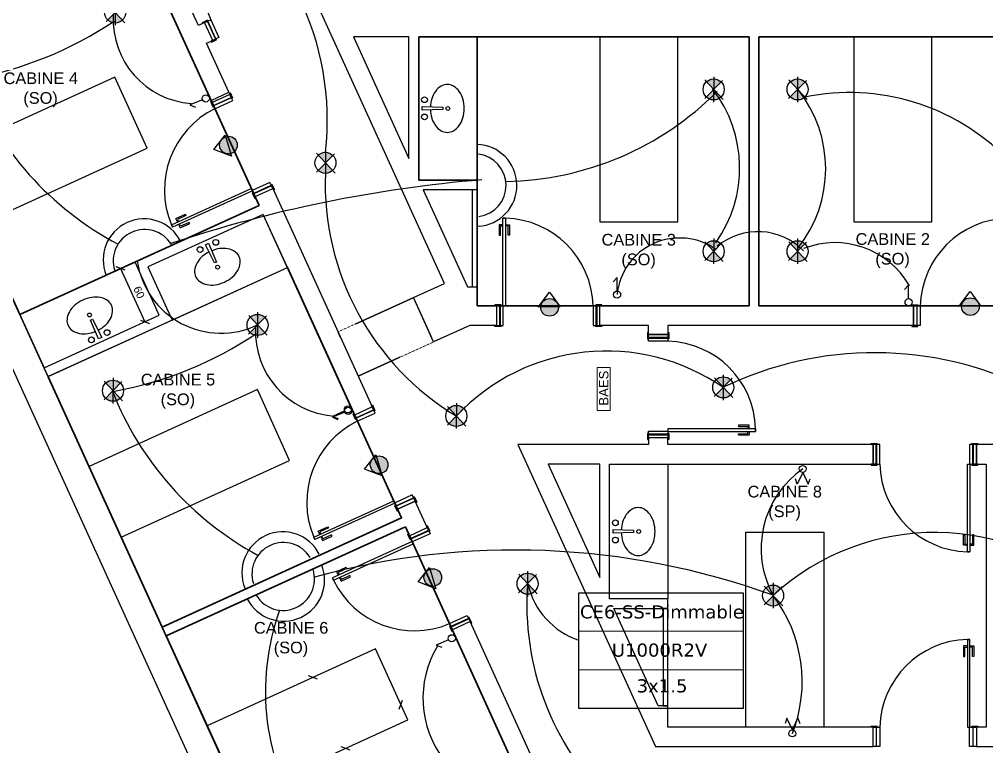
# Model space of a CAD drawing. Header units: millimetres. Extents: x 31778 to 54642, y 18502 to 28743.
# Drawn here: x 35056 to 36050, y 21256 to 22002 of the extents above; entities that cross this region are included whole.
import ezdxf
from ezdxf.enums import TextEntityAlignment as Align

# ---------------------------------------------------------------- set-up
doc = ezdxf.new("R2010")
doc.units = ezdxf.units.MM
doc.linetypes.add('ACAD_ISO03W100', pattern=[30, 12, -18])
doc.linetypes.add('DASHED2', pattern=[0.375, 0.25, -0.125])
for name, color, linetype in [('BS', 1, 'Continuous'), ('CIRCUITS ECLAIRAGE', 1, 'Continuous'), ('eclairage vision', 1, 'Continuous'), ('Plan Archi', 8, 'Continuous')]:
    doc.layers.add(name, color=color, linetype=linetype)
doc.layers.add('STRUCTURE POUTRES', color=5, linetype='ACAD_ISO03W100', lineweight=20)
doc.styles.get("Standard").update_dxf_attribs({"font": 'arial.ttf'})
doc.styles.add('STD', font='arial.ttf')
doc.styles.add('Verdana', font='verdana.ttf')

# ---------------------------------------------------------------- blocks, each defined once
blk = doc.blocks.new('_OBLIQUE')
at = {"color": 0, "linetype": 'ByBlock'}
blk.add_line((-0.5, -0.5), (0.5, 0.5), dxfattribs=at)
blk = doc.blocks.new('variateur')
at = {"layer": 'eclairage vision'}
h = blk.add_hatch(color=5, dxfattribs=at)
h.paths.add_polyline_path([(54656.2, -12067.69), (54656.14, -12078.44), (54656.19, -12078.49), (54663.75, -12070.82, 0.196209)])
h.paths.add_polyline_path([(54656.2, -12067.69, 0.190517), (54648.79, -12070.57), (54656.14, -12078.44)])
h.paths.add_polyline_path([(54656.08, -12089.31, 0.192665), (54663.56, -12086.37), (54656.19, -12078.49), (54656.14, -12078.55)])
h.paths.add_polyline_path([(54656.14, -12078.55), (54648.58, -12086.23, 0.194568), (54656.08, -12089.31)])
at = {"layer": 'eclairage vision', "color": 5}
for p, q in [((54665.34, -12069.2), (54646.95, -12087.89)), ((54647.04, -12068.71), (54665.97, -12088.95)), ((54656.21, -12065.47), (54656.07, -12091.54))]:
    blk.add_line(p, q, dxfattribs=at)
blk.add_circle((54656.14, -12078.5), 10.81, dxfattribs=at)
blk = doc.blocks.new('interrupteur simple allumage')
at = {"color": 3}
for p, q in [((0, -27473), (-13941, -42319)), ((0, -73626), (0, -27473))]:
    blk.add_line(p, q, dxfattribs=at)
blk.add_circle((0, -85871), 12245, dxfattribs=at)
blk = doc.blocks.new('interrupteur va et vient')
at = {"color": 3}
for p, q in [((-54224, 161), (-63058, -26710)), ((-27133, -57936), (-54224, 161)), ((-27143, -57938), (-52, 159)), ((-52, 159), (8782, -26712))]:
    blk.add_line(p, q, dxfattribs=at)
blk.add_circle((-27143, -74945), 17007, dxfattribs=at)
blk = doc.blocks.new('BS')
at = {"layer": 'BS', "color": 5, "lineweight": 20}
blk.add_lwpolyline([(-0.073, 0.734), (0.373, 0.734), (0.373, -0.74), (-0.073, -0.74)], close=True, dxfattribs=at)
at = {"layer": 'BS', "insert": (-0.014, -0.574), "char_height": 0.3211, "width": 1.19868, "attachment_point": 1, "rotation": 90, "style": 'STD'}
blk.add_mtext('BAES', dxfattribs=at)
blk = doc.blocks.new('ETIQ ECL')
at = {"color": 6, "linetype": 'ByBlock'}
blk.add_lwpolyline([(-28.09, 19.8), (28.09, 19.8), (28.09, -19.8), (-28.09, -19.8)], close=True, dxfattribs=at)
at = {"layer": 'STRUCTURE POUTRES', "color": 6, "linetype": 'ByBlock'}
for points in [[(-28.09, 19.8), (28.09, 19.8), (28.09, 6.6), (-28.09, 6.6)], [(-28.09, 6.6), (28.09, 6.6), (28.09, -6.6), (-28.09, -6.6)], [(-28.09, -6.6), (28.09, -6.6), (28.09, -19.8), (-28.09, -19.8)]]:
    blk.add_lwpolyline(points, close=True, dxfattribs=at)
at = {"layer": 'STRUCTURE POUTRES', "color": 6, "linetype": 'ByBlock', "style": 'Verdana'}
for tag, p in [('CIRCUIT', (0.33, 10.99)), ('CABLE', (-0.49, -2.08)), ('SECTION', (0.37, -14.32))]:
    blk.add_attdef(tag, text='', height=4.5, dxfattribs=at).set_placement(p, align=Align.CENTER)
blk = doc.blocks.new('A$C05632335')
at = {"layer": 'CIRCUITS ECLAIRAGE'}
h = blk.add_hatch(color=3, dxfattribs=at)
h.dxf.hatch_style = 1
edge = h.paths.add_edge_path()
edge.add_arc((10.81, 15.67), 9.07, 0, 360)
at = {"layer": 'CIRCUITS ECLAIRAGE', "color": 3}
for p, q in [((0, 15.25), (22.65, 15.25)), ((10.8, 0), (0, 15.25)), ((22.65, 15.25), (10.8, 0))]:
    blk.add_line(p, q, dxfattribs=at)
blk.add_circle((10.81, 15.67), 9.07, dxfattribs=at)

msp = doc.modelspace()

# ---------------------------------------------------------------- linework, layer by layer
at = {"layer": 'CIRCUITS ECLAIRAGE', "color": 1, "lineweight": 35}
for p, q in [((35185.435, 22068.311), (35302.613, 21811.26)), ((35526.533, 21984.371), (35805.947, 21984.371)), ((35526.533, 21708.215), (35526.533, 21984.371)), ((35805.947, 21984.371), (35805.947, 21708.215)), ((35815.947, 21984.371), (35815.947, 21708.215)), ((36090.947, 21984.371), (35815.947, 21984.371)), ((35056.935, 21699.267), (34939.757, 21956.318)), ((35302.613, 21811.26), (35056.935, 21699.267)), ((35331.648, 21747.565), (35448.826, 21490.514)), ((35805.947, 21708.215), (35526.533, 21708.215)), ((35815.947, 21708.215), (36090.947, 21708.215)), ((35203.148, 21378.521), (35085.903, 21635.542)), ((35448.826, 21490.514), (35203.148, 21378.521)), ((35452.974, 21481.414), (35207.296, 21369.421)), ((35570.152, 21224.363), (35452.974, 21481.414)), ((35207.296, 21369.421), (35324.474, 21112.37))]:
    msp.add_line(p, q, dxfattribs=at)
at = {"layer": 'CIRCUITS ECLAIRAGE', "color": 1}
msp.add_line((35085.97, 21635.572), (35331.648, 21747.565), dxfattribs=at)
at = {"layer": 'CIRCUITS ECLAIRAGE', "color": 4}
for centre, radius, start, end in [((35082.546, 21898.718), 290.167, 353.495256, 58.70257), ((35239.526, 22002.523), 86.863, 177.369667, 265.672525), ((34937.252, 22324.067), 389.214, 280.23949, 303.793889), ((35311.842, 22062.29), 329.052, 201.571935, 242.087242), ((35550.636, 22150.138), 314.179, 270.987441, 315.120322), ((35663.518, 21849.688), 132.668, 324.712985, 37.710927), ((35753.64, 21848.956), 130.953, 321.29775, 38.70225), ((35908.737, 21699.647), 227.5, 44.681877, 101.578948), ((35649.436, 21833.841), 278.9, 177.866849, 238.952391), ((35734.536, 21713.367), 64.543, 54.448862, 174.292885), ((35893.959, 21684.924), 88.214, 29.843507, 111.365888), ((35083.465, 22003.321), 389.214, 280.23949, 303.793889), ((35385.739, 21681.777), 86.863, 177.369667, 265.672525), ((35659.325, 21450.157), 211.683, 55.457202, 136.716474), ((35934.829, 21302.056), 358.091, 63.741719, 115.732818), ((35458.055, 21741.544), 329.052, 201.571935, 241.598438), ((35917.761, 21459.164), 99.525, 124.82018, 209.24706), ((35996.775, 21230.083), 245.547, 46.086072, 132.604328), ((35859.245, 21401.859), 281.65, 175.69852, 225.981935), ((35655.883, 21440.207), 79.088, 192.784161, 251.752415), ((35714.796, 21322.508), 145.668, 338.598748, 37.373926), ((35555.979, 21312.504), 246.825, 160.273801, 214.111902), ((35574.623, 21305.509), 103.663, 149.02262, 217.679008)]:
    msp.add_arc(centre, radius, start, end, dxfattribs=at)
at = {"layer": 'CIRCUITS ECLAIRAGE', "color": 3}
for centre, radius, start, end in [((35525.393, 21831.949), 42.02, 273.1055, 88.402285), ((35524.044, 21831.931), 32.265, 277.780131, 83.727654), ((35184.552, 21755.563), 42.02, 26.877037, 202.173822), ((35185.112, 21754.335), 32.265, 31.551668, 197.49919), ((35327.029, 21434.284), 42.02, 26.877037, 202.173822), ((35327.589, 21433.056), 32.265, 31.551668, 197.49919), ((35327.859, 21426.644), 42.02, 207.006239, 22.303024), ((35327.296, 21427.871), 32.265, 211.68087, 17.628393)]:
    msp.add_arc(centre, radius, start, end, dxfattribs=at)
at = {"layer": 'CIRCUITS ECLAIRAGE', "color": 2}
for centre, radius, start, end in [((35645.183, 20469.594), 1372.721, 94.749931, 108.395081), ((35814.942, 21718.946), 65.495, 44.294021, 129.525167), ((35263.453, 21767.02), 86.881, 188.462258, 295.637236), ((35565.819, 20678.853), 778.725, 70.125282, 105.36319)]:
    msp.add_arc(centre, radius, start, end, dxfattribs=at)
at = {"layer": 'Plan Archi'}
for p, q in [((34573.529, 22687.315), (35954.935, 19656.829)), ((35974.229, 19686.829), (34620.043, 22657.494)), ((35240.344, 21996.075), (35191.126, 22104.044)), ((35185.435, 22068.311), (35253.427, 21919.158)), ((35492.931, 21731.282), (35357.83, 22027.652)), ((35246.677, 21998.962), (35240.344, 21996.075)), ((35244.425, 21999.111), (35250.128, 22001.711)), ((35244.805, 21998.277), (35244.425, 21999.111)), ((35250.508, 22000.877), (35244.805, 21998.277)), ((35246.677, 21998.962), (35249.598, 22000.294)), ((35254.972, 21980.764), (35246.677, 21998.962)), ((35254.972, 21980.764), (35246.677, 21998.962)), ((35249.598, 22000.294), (35257.894, 21982.096)), ((35250.015, 22000.484), (35252.936, 22001.816)), ((35258.311, 21982.286), (35250.015, 22000.484)), ((35250.128, 22001.711), (35250.508, 22000.877)), ((35252.936, 22001.816), (35261.232, 21983.617)), ((35248.64, 21977.877), (35254.972, 21980.764)), ((35271.625, 21927.454), (35248.64, 21977.877)), ((35258.931, 21982.4), (35253.227, 21979.801)), ((35253.227, 21979.801), (35253.608, 21978.967)), ((35253.608, 21978.967), (35259.311, 21981.567)), ((35257.894, 21982.096), (35254.972, 21980.764)), ((35261.232, 21983.617), (35258.311, 21982.286)), ((35259.311, 21981.567), (35258.931, 21982.4)), ((35456.533, 21984.371), (35399.539, 21984.371)), ((35399.539, 21984.371), (35456.533, 21859.345)), ((35456.533, 21859.345), (35456.533, 21984.371)), ((35466.533, 21837.408), (35466.533, 21984.371)), ((35466.533, 21984.371), (35526.533, 21984.371)), ((35805.947, 21984.371), (35466.533, 21984.371)), ((35466.533, 21984.371), (35466.533, 21837.408)), ((35526.533, 21984.371), (35526.533, 21837.408)), ((35732.614, 21984.371), (35652.614, 21984.371)), ((35652.614, 21984.371), (35652.614, 21794.371)), ((35732.614, 21794.371), (35732.614, 21984.371)), ((35805.947, 21708.215), (35805.947, 21984.371)), ((36150.947, 21984.371), (35815.947, 21984.371)), ((35815.947, 21984.371), (35815.947, 21708.215)), ((35993.447, 21984.371), (35913.447, 21984.371)), ((35913.447, 21984.371), (35913.447, 21794.371)), ((35993.447, 21794.371), (35993.447, 21984.371)), ((35154.639, 21942.999), (34981.755, 21864.189)), ((35187.822, 21870.206), (35154.639, 21942.999)), ((35253.427, 21919.158), (35271.625, 21927.454)), ((35271.977, 21927.051), (35272.811, 21927.431)), ((35274.577, 21921.347), (35271.977, 21927.051)), ((35272.811, 21927.431), (35275.411, 21921.728)), ((35253.5, 21918.628), (35252.667, 21918.248)), ((35252.667, 21918.248), (35255.266, 21912.545)), ((35256.1, 21912.925), (35253.5, 21918.628)), ((35272.662, 21925.179), (35254.464, 21916.883)), ((35254.464, 21916.883), (35255.795, 21913.962)), ((35255.795, 21913.962), (35273.994, 21922.258)), ((35274.184, 21921.84), (35255.986, 21913.545)), ((35257.317, 21910.623), (35275.516, 21918.919)), ((35273.994, 21922.258), (35272.662, 21925.179)), ((35275.516, 21918.919), (35274.184, 21921.84)), ((35275.411, 21921.728), (35274.577, 21921.347)), ((35255.266, 21912.545), (35256.1, 21912.925)), ((35255.986, 21913.545), (35257.317, 21910.623)), ((35470.29, 21909.174), (35470.29, 21912.869)), ((35470.29, 21912.869), (35491.25, 21912.209)), ((35491.25, 21909.834), (35470.29, 21909.174)), ((35491.25, 21912.209), (35491.25, 21909.834)), ((35014.938, 21791.396), (35187.822, 21870.206)), ((35526.533, 21837.408), (35466.533, 21837.408)), ((35466.533, 21837.408), (35526.533, 21837.408)), ((35526.533, 21837.408), (35526.533, 21827.408)), ((35212.745, 21791.395), (35294.648, 21828.731)), ((35295.744, 21826.327), (35213.841, 21788.991)), ((35294.648, 21828.731), (35295.744, 21826.327)), ((35313.81, 21834.914), (35295.611, 21826.618)), ((35295.611, 21826.618), (35296.943, 21823.697)), ((35296.943, 21823.697), (35315.141, 21831.993)), ((35315.332, 21831.576), (35297.133, 21823.28)), ((35298.465, 21820.359), (35316.663, 21828.654)), ((35298.465, 21820.359), (35316.663, 21828.654)), ((35315.141, 21831.993), (35313.81, 21834.914)), ((35316.663, 21828.654), (35313.81, 21834.914)), ((35316.6, 21828.794), (35314.824, 21832.689)), ((35314.9, 21832.891), (35315.734, 21833.271)), ((35317.5, 21827.188), (35314.9, 21832.891)), ((35315.734, 21833.271), (35318.334, 21827.568)), ((35316.663, 21828.654), (35418.875, 21604.433)), ((35318.334, 21827.568), (35317.5, 21827.188)), ((35526.533, 21827.408), (35471.092, 21827.408)), ((35471.092, 21827.408), (35516.533, 21727.723)), ((35526.533, 21827.408), (35521.533, 21827.408)), ((35521.533, 21827.408), (35521.533, 21727.723)), ((35526.533, 21727.723), (35526.533, 21827.408)), ((35296.424, 21824.469), (35295.59, 21824.088)), ((35295.59, 21824.088), (35298.19, 21818.385)), ((35299.023, 21818.765), (35296.424, 21824.469)), ((35297.133, 21823.28), (35298.465, 21820.359)), ((35298.19, 21818.385), (35299.023, 21818.765)), ((35302.613, 21811.26), (35298.465, 21820.359)), ((35175.224, 21753.189), (35302.613, 21811.26)), ((35306.761, 21802.16), (35188.471, 21748.238)), ((35306.761, 21802.16), (35188.471, 21748.238)), ((35217.213, 21797.779), (35226.974, 21802.229)), ((35218.787, 21794.327), (35217.213, 21797.779)), ((35227.543, 21800.98), (35218.81, 21796.999)), ((35218.81, 21796.999), (35219.848, 21794.722)), ((35226.974, 21802.229), (35227.543, 21800.98)), ((35331.648, 21747.565), (35306.761, 21802.16)), ((35400.677, 21596.137), (35306.761, 21802.16)), ((35553.092, 21708.215), (35553.092, 21798.227)), ((35553.092, 21798.227), (35555.734, 21798.227)), ((35555.734, 21798.227), (35553.092, 21798.227)), ((35555.734, 21798.227), (35555.734, 21708.215)), ((35213.841, 21788.991), (35212.745, 21791.395)), ((35212.745, 21791.395), (35213.841, 21788.991)), ((35220.017, 21791.628), (35221.591, 21788.176)), ((35222.049, 21789.893), (35221.011, 21792.17)), ((35221.591, 21788.176), (35231.351, 21792.625)), ((35230.782, 21793.874), (35222.049, 21789.893)), ((35231.351, 21792.625), (35230.782, 21793.874)), ((35549.136, 21791.513), (35549.136, 21780.786)), ((35552.93, 21791.513), (35549.136, 21791.513)), ((35550.508, 21780.786), (35550.508, 21790.384)), ((35550.508, 21790.384), (35553.011, 21790.384)), ((35558.318, 21790.384), (35555.815, 21790.384)), ((35555.896, 21791.513), (35559.69, 21791.513)), ((35558.318, 21780.786), (35558.318, 21790.384)), ((35559.69, 21791.513), (35559.69, 21780.786)), ((35652.614, 21794.371), (35732.614, 21794.371)), ((35913.447, 21794.371), (35993.447, 21794.371)), ((35549.136, 21780.786), (35550.508, 21780.786)), ((35559.69, 21780.786), (35558.318, 21780.786)), ((35247.498, 21771.006), (35250.851, 21772.555)), ((35256.886, 21752.255), (35247.498, 21771.006)), ((35250.851, 21772.555), (35259.042, 21753.251)), ((35175.224, 21753.189), (35056.935, 21699.267)), ((35200.112, 21698.594), (35175.224, 21753.189)), ((35200.112, 21698.594), (35175.224, 21753.189)), ((35188.471, 21748.238), (35213.359, 21693.643)), ((35188.471, 21748.238), (35213.359, 21693.643)), ((35213.359, 21693.643), (35331.648, 21747.565)), ((35259.042, 21753.251), (35256.886, 21752.255)), ((35160.431, 21746.445), (35185.318, 21691.85)), ((35461.084, 21716.765), (35492.931, 21731.282)), ((35516.533, 21727.723), (35526.533, 21727.723)), ((35521.533, 21727.723), (35526.533, 21727.723)), ((35526.533, 21727.723), (35526.533, 21708.215)), ((35481.823, 21671.269), (35461.084, 21716.765)), ((35526.533, 21708.215), (35546.533, 21708.215)), ((35551.119, 21709.284), (35544.851, 21709.284)), ((35544.851, 21709.284), (35544.851, 21708.368)), ((35544.851, 21708.368), (35551.119, 21708.368)), ((35549.744, 21708.215), (35546.533, 21708.215)), ((35546.533, 21708.215), (35546.533, 21688.215)), ((35546.533, 21708.215), (35546.533, 21688.215)), ((35549.744, 21688.215), (35549.744, 21708.215)), ((35553.413, 21708.215), (35550.202, 21708.215)), ((35550.202, 21708.215), (35550.202, 21688.215)), ((35551.119, 21708.368), (35551.119, 21709.284)), ((35555.734, 21708.215), (35553.092, 21708.215)), ((35553.413, 21688.215), (35553.413, 21708.215)), ((35648.945, 21708.215), (35645.734, 21708.215)), ((35645.734, 21708.215), (35645.734, 21688.215)), ((35654.601, 21709.284), (35648.333, 21709.284)), ((35648.333, 21709.284), (35648.333, 21708.368)), ((35648.333, 21708.368), (35654.601, 21708.368)), ((35648.945, 21688.215), (35648.945, 21708.215)), ((35652.614, 21708.215), (35649.403, 21708.215)), ((35649.403, 21708.215), (35649.403, 21688.215)), ((35652.614, 21688.215), (35652.614, 21708.215)), ((35652.614, 21688.215), (35652.614, 21708.215)), ((35652.614, 21708.215), (35805.947, 21708.215)), ((35654.601, 21708.368), (35654.601, 21709.284)), ((35815.947, 21708.215), (35974.866, 21708.215)), ((35972.879, 21708.368), (35972.879, 21709.284)), ((35972.879, 21709.284), (35979.147, 21709.284)), ((35979.147, 21708.368), (35972.879, 21708.368)), ((35974.866, 21708.215), (35974.866, 21688.215)), ((35974.866, 21688.215), (35974.866, 21708.215)), ((35974.866, 21708.215), (35978.077, 21708.215)), ((35978.077, 21708.215), (35978.077, 21688.215)), ((35978.535, 21688.215), (35978.535, 21708.215)), ((35978.535, 21708.215), (35981.746, 21708.215)), ((35979.147, 21709.284), (35979.147, 21708.368)), ((35981.746, 21708.215), (35981.746, 21688.215)), ((35056.935, 21699.267), (35081.822, 21644.671)), ((35081.822, 21644.671), (35200.112, 21698.594)), ((35081.822, 21644.671), (35200.112, 21698.594)), ((35213.359, 21693.643), (35085.97, 21635.572)), ((35129.541, 21693.581), (35131.697, 21694.577)), ((35137.732, 21674.277), (35129.541, 21693.581)), ((35131.697, 21694.577), (35141.085, 21675.826)), ((35518.998, 21688.215), (35481.823, 21671.269)), ((35546.533, 21688.215), (35518.998, 21688.215)), ((35544.851, 21687.146), (35544.851, 21688.062)), ((35544.851, 21688.062), (35551.119, 21688.062)), ((35551.119, 21687.146), (35544.851, 21687.146)), ((35546.533, 21688.215), (35553.413, 21688.215)), ((35546.686, 21688.215), (35550.967, 21688.215)), ((35550.202, 21688.215), (35553.413, 21688.215)), ((35551.119, 21688.062), (35551.119, 21687.146)), ((35645.734, 21688.215), (35648.945, 21688.215)), ((35648.333, 21687.146), (35648.333, 21688.062)), ((35648.333, 21688.062), (35654.601, 21688.062)), ((35654.601, 21687.146), (35648.333, 21687.146)), ((35649.403, 21688.215), (35652.614, 21688.215)), ((35702.55, 21688.215), (35652.614, 21688.215)), ((35654.601, 21688.062), (35654.601, 21687.146)), ((35702.55, 21678.827), (35702.55, 21688.215)), ((35974.866, 21688.215), (35722.55, 21688.215)), ((35722.55, 21688.215), (35722.55, 21678.827)), ((35972.879, 21688.062), (35972.879, 21687.146)), ((35979.147, 21688.062), (35972.879, 21688.062)), ((35972.879, 21687.146), (35979.147, 21687.146)), ((35978.077, 21688.215), (35974.866, 21688.215)), ((35981.746, 21688.215), (35978.535, 21688.215)), ((35979.147, 21687.146), (35979.147, 21688.062)), ((35702.397, 21680.814), (35701.481, 21680.814)), ((35701.481, 21680.814), (35701.481, 21674.546)), ((35702.397, 21674.546), (35702.397, 21680.814)), ((35722.55, 21678.827), (35702.55, 21678.827)), ((35702.55, 21678.827), (35722.55, 21678.827)), ((35702.55, 21675.616), (35702.55, 21678.827)), ((35722.55, 21678.827), (35722.55, 21675.616)), ((35722.703, 21680.814), (35723.619, 21680.814)), ((35722.703, 21674.546), (35722.703, 21680.814)), ((35723.619, 21680.814), (35723.619, 21674.546)), ((35141.085, 21675.826), (35137.732, 21674.277)), ((35701.481, 21674.546), (35702.397, 21674.546)), ((35722.55, 21675.616), (35702.55, 21675.616)), ((35702.55, 21675.158), (35722.55, 21675.158)), ((35702.55, 21671.947), (35702.55, 21675.158)), ((35722.55, 21671.947), (35702.55, 21671.947)), ((35722.55, 21675.158), (35722.55, 21671.947)), ((35723.619, 21674.546), (35722.703, 21674.546)), ((35085.97, 21635.572), (35081.822, 21644.671)), ((35300.852, 21622.253), (35127.968, 21543.443)), ((35334.035, 21549.46), (35300.852, 21622.253)), ((35399.714, 21597.882), (35398.88, 21597.502)), ((35402.313, 21592.179), (35399.714, 21597.882)), ((35418.875, 21604.433), (35400.677, 21596.137)), ((35418.875, 21604.433), (35400.677, 21596.137)), ((35402.009, 21593.216), (35420.207, 21601.512)), ((35420.397, 21601.094), (35402.199, 21592.799)), ((35403.53, 21589.877), (35421.729, 21598.173)), ((35418.19, 21606.305), (35419.024, 21606.685)), ((35420.79, 21600.601), (35418.19, 21606.305)), ((35420.207, 21601.512), (35418.875, 21604.433)), ((35419.024, 21606.685), (35421.624, 21600.982)), ((35421.729, 21598.173), (35420.397, 21601.094)), ((35421.624, 21600.982), (35420.79, 21600.601)), ((35398.88, 21597.502), (35401.48, 21591.799)), ((35400.677, 21596.137), (35402.009, 21593.216)), ((35401.48, 21591.799), (35402.313, 21592.179)), ((35402.199, 21592.799), (35403.53, 21589.877)), ((35702.55, 21579.626), (35722.55, 21579.626)), ((35702.55, 21576.415), (35702.55, 21579.626)), ((35702.55, 21572.746), (35702.55, 21579.626)), ((35812.562, 21581.947), (35722.55, 21581.947)), ((35722.55, 21581.947), (35722.55, 21579.305)), ((35722.55, 21579.626), (35722.55, 21576.415)), ((35722.55, 21579.305), (35812.562, 21579.305)), ((35805.848, 21585.903), (35795.121, 21585.903)), ((35795.121, 21585.903), (35795.121, 21584.531)), ((35795.121, 21584.531), (35804.719, 21584.531)), ((35804.719, 21584.531), (35804.719, 21582.028)), ((35804.719, 21576.721), (35804.719, 21579.224)), ((35805.848, 21582.109), (35805.848, 21585.903)), ((35805.848, 21579.143), (35805.848, 21575.349)), ((35812.562, 21579.305), (35812.562, 21581.947)), ((35812.562, 21581.947), (35812.562, 21579.305)), ((35702.397, 21577.332), (35701.481, 21577.332)), ((35701.481, 21577.332), (35701.481, 21571.064)), ((35701.481, 21571.064), (35702.397, 21571.064)), ((35702.397, 21571.064), (35702.397, 21577.332)), ((35702.55, 21572.899), (35702.55, 21577.18)), ((35722.55, 21576.415), (35702.55, 21576.415)), ((35702.55, 21575.957), (35722.55, 21575.957)), ((35722.55, 21572.746), (35702.55, 21572.746)), ((35702.55, 21572.746), (35702.55, 21565.786)), ((35722.55, 21572.746), (35702.55, 21572.746)), ((35722.55, 21575.957), (35722.55, 21572.746)), ((35722.55, 21565.786), (35722.55, 21572.746)), ((35722.703, 21577.332), (35723.619, 21577.332)), ((35722.703, 21571.064), (35722.703, 21577.332)), ((35723.619, 21571.064), (35722.703, 21571.064)), ((35723.619, 21577.332), (35723.619, 21571.064)), ((35795.121, 21576.721), (35804.719, 21576.721)), ((35795.121, 21575.349), (35795.121, 21576.721)), ((35805.848, 21575.349), (35795.121, 21575.349)), ((35702.55, 21565.786), (35568.372, 21565.786)), ((35568.372, 21565.786), (35709.687, 21255.786)), ((35933.208, 21565.786), (35722.55, 21565.786)), ((35931.221, 21565.939), (35931.221, 21566.856)), ((35931.221, 21566.856), (35937.489, 21566.856)), ((35937.489, 21565.939), (35931.221, 21565.939)), ((35933.208, 21565.786), (35933.208, 21545.786)), ((35936.419, 21565.786), (35933.208, 21565.786)), ((35933.208, 21545.786), (35933.208, 21565.786)), ((35936.419, 21545.786), (35936.419, 21565.786)), ((35936.878, 21565.786), (35936.878, 21545.786)), ((35940.088, 21565.786), (35936.878, 21565.786)), ((35937.489, 21566.856), (35937.489, 21565.939)), ((35940.088, 21545.786), (35940.088, 21565.786)), ((36032.409, 21565.786), (36032.409, 21545.786)), ((36035.62, 21565.786), (36032.409, 21565.786)), ((36039.289, 21565.786), (36032.409, 21565.786)), ((36034.703, 21565.939), (36034.703, 21566.856)), ((36034.703, 21566.856), (36040.971, 21566.856)), ((36040.971, 21565.939), (36034.703, 21565.939)), ((36039.136, 21565.786), (36034.856, 21565.786)), ((36035.62, 21545.786), (36035.62, 21565.786)), ((36036.079, 21565.786), (36036.079, 21545.786)), ((36039.289, 21545.786), (36039.289, 21565.786)), ((36069.289, 21565.786), (36039.289, 21565.786)), ((36039.289, 21565.786), (36039.289, 21545.786)), ((36040.971, 21566.856), (36040.971, 21565.939)), ((35161.151, 21470.65), (35334.035, 21549.46)), ((35127.968, 21543.443), (35161.151, 21470.65)), ((35652.55, 21545.786), (35599.47, 21545.786)), ((35599.47, 21545.786), (35652.55, 21429.345)), ((35652.55, 21429.345), (35652.55, 21545.786)), ((35662.55, 21407.408), (35662.55, 21545.786)), ((35662.55, 21545.786), (35722.55, 21545.786)), ((35662.55, 21407.408), (35662.55, 21545.786)), ((35662.55, 21545.786), (35933.208, 21545.786)), ((35722.55, 21545.786), (35722.55, 21407.408)), ((35931.221, 21545.634), (35931.221, 21544.717)), ((35937.489, 21545.634), (35931.221, 21545.634)), ((35931.221, 21544.717), (35937.489, 21544.717)), ((35933.208, 21545.786), (35936.419, 21545.786)), ((35936.878, 21545.786), (35940.088, 21545.786)), ((35937.489, 21544.717), (35937.489, 21545.634)), ((36030.088, 21455.775), (36030.088, 21545.786)), ((36030.088, 21545.786), (36032.73, 21545.786)), ((36032.409, 21545.786), (36035.62, 21545.786)), ((36032.73, 21545.786), (36032.73, 21455.775)), ((36034.703, 21545.634), (36034.703, 21544.717)), ((36040.971, 21545.634), (36034.703, 21545.634)), ((36034.703, 21544.717), (36040.971, 21544.717)), ((36036.079, 21545.786), (36039.289, 21545.786)), ((36039.289, 21545.786), (36049.289, 21545.786)), ((36040.971, 21544.717), (36040.971, 21545.634)), ((36049.289, 21545.786), (36049.289, 21275.786)), ((35460.023, 21514.168), (35441.824, 21505.872)), ((35443.156, 21502.951), (35461.354, 21511.247)), ((35461.545, 21510.83), (35443.346, 21502.534)), ((35461.354, 21511.247), (35460.023, 21514.168)), ((35462.876, 21507.908), (35460.023, 21514.168)), ((35462.813, 21508.048), (35461.037, 21511.943)), ((35461.113, 21512.145), (35461.947, 21512.525)), ((35463.713, 21506.442), (35461.113, 21512.145)), ((35461.947, 21512.525), (35464.547, 21506.822)), ((35358.958, 21470.649), (35440.861, 21507.985)), ((35441.957, 21505.581), (35360.054, 21468.245)), ((35440.861, 21507.985), (35441.957, 21505.581)), ((35442.637, 21503.723), (35441.803, 21503.342)), ((35441.803, 21503.342), (35444.403, 21497.639)), ((35441.824, 21505.872), (35443.156, 21502.951)), ((35445.236, 21498.019), (35442.637, 21503.723)), ((35443.346, 21502.534), (35444.678, 21499.613)), ((35462.876, 21507.908), (35444.678, 21499.613)), ((35444.678, 21499.613), (35462.876, 21507.908)), ((35444.678, 21499.613), (35448.826, 21490.514)), ((35475.32, 21480.611), (35462.876, 21507.908)), ((35464.547, 21506.822), (35463.713, 21506.442)), ((35448.826, 21490.514), (35203.148, 21378.521)), ((35444.403, 21497.639), (35445.236, 21498.019)), ((35207.296, 21369.421), (35452.974, 21481.414)), ((35363.426, 21477.033), (35373.187, 21481.483)), ((35373.756, 21480.234), (35365.023, 21476.253)), ((35373.187, 21481.483), (35373.756, 21480.234)), ((35452.974, 21481.414), (35452.974, 21481.414)), ((35452.974, 21481.414), (35457.122, 21472.315)), ((35457.122, 21472.315), (35475.32, 21480.611)), ((35457.122, 21472.315), (35475.32, 21480.611)), ((35475.595, 21482.585), (35474.761, 21482.204)), ((35474.761, 21482.204), (35477.361, 21476.501)), ((35475.32, 21480.611), (35478.173, 21474.351)), ((35475.383, 21480.472), (35477.159, 21476.577)), ((35478.195, 21476.881), (35475.595, 21482.585)), ((35666.307, 21474.882), (35666.307, 21478.576)), ((35666.307, 21478.576), (35687.267, 21477.916)), ((35360.054, 21468.245), (35358.958, 21470.649)), ((35358.958, 21470.649), (35360.054, 21468.245)), ((35365, 21473.581), (35363.426, 21477.033)), ((35365.023, 21476.253), (35366.061, 21473.976)), ((35366.23, 21470.882), (35367.804, 21467.43)), ((35368.262, 21469.147), (35367.224, 21471.424)), ((35367.804, 21467.43), (35377.565, 21471.879)), ((35376.995, 21473.128), (35368.262, 21469.147)), ((35377.565, 21471.879), (35376.995, 21473.128)), ((35455.451, 21473.402), (35456.285, 21473.782)), ((35458.051, 21467.698), (35455.451, 21473.402)), ((35456.285, 21473.782), (35458.885, 21468.079)), ((35458.453, 21469.394), (35457.122, 21472.315)), ((35476.652, 21477.69), (35458.453, 21469.394)), ((35458.643, 21468.977), (35476.842, 21477.272)), ((35459.975, 21466.055), (35458.643, 21468.977)), ((35478.173, 21474.351), (35459.975, 21466.055)), ((35476.842, 21477.272), (35478.173, 21474.351)), ((35477.361, 21476.501), (35478.195, 21476.881)), ((35687.267, 21475.542), (35666.307, 21474.882)), ((35687.267, 21477.916), (35687.267, 21475.542)), ((35802.55, 21475.786), (35882.55, 21475.786)), ((35802.55, 21275.786), (35802.55, 21475.786)), ((35882.55, 21475.786), (35882.55, 21275.786)), ((36026.132, 21462.488), (36026.132, 21473.215)), ((36026.132, 21473.215), (36027.504, 21473.215)), ((36027.504, 21473.215), (36027.504, 21463.617)), ((36035.314, 21473.215), (36035.314, 21463.617)), ((36036.686, 21473.215), (36035.314, 21473.215)), ((36036.686, 21462.488), (36036.686, 21473.215)), ((35459.842, 21466.347), (35377.939, 21429.011)), ((35379.035, 21426.607), (35460.938, 21463.943)), ((35458.885, 21468.079), (35458.051, 21467.698)), ((35460.938, 21463.943), (35459.842, 21466.347)), ((36029.926, 21462.488), (36026.132, 21462.488)), ((36027.504, 21463.617), (36030.007, 21463.617)), ((36035.314, 21463.617), (36032.811, 21463.617)), ((36032.892, 21462.488), (36036.686, 21462.488)), ((36032.73, 21455.775), (36030.088, 21455.775)), ((36030.088, 21455.775), (36032.73, 21455.775)), ((35382.406, 21435.396), (35392.167, 21439.845)), ((35392.167, 21439.845), (35392.737, 21438.596)), ((35377.939, 21429.011), (35379.035, 21426.607)), ((35379.035, 21426.607), (35377.939, 21429.011)), ((35383.98, 21431.943), (35382.406, 21435.396)), ((35392.737, 21438.596), (35384.003, 21434.615)), ((35384.003, 21434.615), (35385.041, 21432.338)), ((35385.211, 21429.244), (35386.784, 21425.792)), ((35387.243, 21427.509), (35386.205, 21429.786)), ((35386.784, 21425.792), (35396.545, 21430.242)), ((35395.976, 21431.49), (35387.243, 21427.509)), ((35396.545, 21430.242), (35395.976, 21431.49)), ((35722.55, 21407.408), (35662.55, 21407.408)), ((35722.55, 21407.408), (35662.55, 21407.408)), ((35722.55, 21397.408), (35722.55, 21407.408)), ((35498.269, 21382.05), (35516.467, 21390.346)), ((35516.467, 21390.346), (35517.799, 21387.425)), ((35712.55, 21297.723), (35667.108, 21397.408)), ((35667.108, 21397.408), (35722.55, 21397.408)), ((35722.55, 21397.408), (35717.55, 21397.408)), ((35717.55, 21397.408), (35717.55, 21297.723)), ((35722.55, 21297.723), (35722.55, 21397.408)), ((35499.601, 21379.129), (35498.269, 21382.05)), ((35498.374, 21379.242), (35499.208, 21379.622)), ((35500.974, 21373.539), (35498.374, 21379.242)), ((35499.208, 21379.622), (35501.808, 21373.919)), ((35517.799, 21387.425), (35499.601, 21379.129)), ((35499.791, 21378.712), (35517.989, 21387.008)), ((35519.321, 21384.086), (35501.123, 21375.791)), ((35519.321, 21384.086), (35501.123, 21375.791)), ((35518.518, 21388.425), (35517.684, 21388.045)), ((35517.684, 21388.045), (35520.284, 21382.341)), ((35517.989, 21387.008), (35519.321, 21384.086)), ((35521.118, 21382.721), (35518.518, 21388.425)), ((35621.533, 21159.865), (35519.321, 21384.086)), ((35520.284, 21382.341), (35521.118, 21382.721)), ((35203.148, 21378.521), (35207.296, 21369.421)), ((35501.123, 21375.791), (35499.791, 21378.712)), ((35501.808, 21373.919), (35500.974, 21373.539)), ((35501.123, 21375.791), (35595.039, 21169.768)), ((36030.088, 21365.798), (36030.088, 21275.786)), ((36032.73, 21365.798), (36030.088, 21365.798)), ((36030.088, 21365.798), (36032.73, 21365.798)), ((36032.73, 21275.786), (36032.73, 21365.798)), ((35422.178, 21356.102), (35249.293, 21277.292)), ((35455.361, 21283.309), (35422.178, 21356.102)), ((36026.132, 21359.085), (36026.132, 21348.358)), ((36029.926, 21359.085), (36026.132, 21359.085)), ((36027.504, 21348.358), (36027.504, 21357.956)), ((36027.504, 21357.956), (36030.007, 21357.956)), ((36035.314, 21357.956), (36032.811, 21357.956)), ((36032.892, 21359.085), (36036.686, 21359.085)), ((36035.314, 21348.358), (36035.314, 21357.956)), ((36036.686, 21359.085), (36036.686, 21348.358)), ((36026.132, 21348.358), (36027.504, 21348.358)), ((36036.686, 21348.358), (36035.314, 21348.358)), ((35722.55, 21297.723), (35712.55, 21297.723)), ((35717.55, 21297.723), (35722.55, 21297.723)), ((35722.55, 21275.786), (35722.55, 21297.723)), ((35282.476, 21204.499), (35455.361, 21283.309)), ((35249.293, 21277.292), (35282.476, 21204.499)), ((35933.208, 21275.786), (35722.55, 21275.786)), ((35882.55, 21275.786), (35802.55, 21275.786)), ((35931.221, 21275.939), (35931.221, 21276.856)), ((35931.221, 21276.856), (35937.489, 21276.856)), ((35937.489, 21275.939), (35931.221, 21275.939)), ((35933.208, 21255.786), (35933.208, 21275.786)), ((35933.208, 21255.786), (35933.208, 21275.786)), ((35933.208, 21275.786), (35936.419, 21275.786)), ((35936.419, 21275.786), (35936.419, 21255.786)), ((35936.878, 21255.786), (35936.878, 21275.786)), ((35936.878, 21275.786), (35940.088, 21275.786)), ((35937.489, 21276.856), (35937.489, 21275.939)), ((35940.088, 21275.786), (35940.088, 21255.786)), ((36030.088, 21275.786), (36032.73, 21275.786)), ((36032.409, 21255.786), (36032.409, 21275.786)), ((36032.409, 21275.786), (36035.62, 21275.786)), ((36034.703, 21275.939), (36034.703, 21276.856)), ((36034.703, 21276.856), (36040.971, 21276.856)), ((36040.971, 21275.939), (36034.703, 21275.939)), ((36035.62, 21275.786), (36035.62, 21255.786)), ((36036.079, 21255.786), (36036.079, 21275.786)), ((36036.079, 21275.786), (36039.289, 21275.786)), ((36049.289, 21275.786), (36039.289, 21275.786)), ((36039.289, 21275.786), (36039.289, 21255.786)), ((36039.289, 21275.786), (36039.289, 21255.786)), ((36040.971, 21276.856), (36040.971, 21275.939)), ((35709.687, 21255.786), (35933.208, 21255.786)), ((35936.419, 21255.786), (35933.208, 21255.786)), ((35940.088, 21255.786), (35936.878, 21255.786)), ((36035.62, 21255.786), (36032.409, 21255.786)), ((36039.289, 21255.786), (36032.409, 21255.786)), ((36039.136, 21255.786), (36034.856, 21255.786)), ((36039.289, 21255.786), (36069.289, 21255.786))]:
    msp.add_line(p, q, dxfattribs=at)
at = {"layer": 'Plan Archi', "linetype": 'DASHED2'}
for p, q in [((35383.741, 21681.508), (35461.084, 21716.765)), ((35461.084, 21716.765), (35481.823, 21671.269)), ((35404.48, 21636.012), (35383.741, 21681.508)), ((35481.823, 21671.269), (35404.48, 21636.012))]:
    msp.add_line(p, q, dxfattribs=at)
at = {"layer": 'Plan Archi'}
for points in [[(35146.783, 21690.395, 0.0321158), (35149.688, 21694.558, 0.1067764), (35152.168, 21702.275, 0.1335096), (35151.081, 21708.708, 0.1335096), (35146.887, 21713.706, 0.1067764), (35139.404, 21716.82, 0.0827116), (35130.922, 21716.961, 0.0711972), (35121.496, 21714.143, 0.0709871)], [(35121.496, 21714.143, 0.0711972), (35113.24, 21708.793, 0.0827116), (35107.848, 21702.243, 0.1067764), (35105.368, 21694.526, 0.1335096), (35106.455, 21688.093, 0.1335096), (35110.648, 21683.096, 0.1067764), (35118.132, 21679.981, 0.0827116), (35126.614, 21679.84, 0.0587852), (35134.464, 21681.978, 0.0711972)], [(35137.345, 21683.295, 0.0606911), (35144.296, 21688.008, 0.0729366), (35146.795, 21690.369, 0.1163396)]]:
    msp.add_lwpolyline(points, format="xyb", dxfattribs=at)
for centre, radius in [((35472.534, 21919.836), 2.962), ((35496.533, 21910.89), 1.975), ((35472.534, 21902.162), 2.962), ((35242.072, 21766.029), 2.962), ((35258.117, 21773.44), 2.962), ((35260.06, 21747.902), 1.975), ((35128.523, 21698.93), 1.975), ((35146.511, 21680.803), 2.962), ((35130.466, 21673.391), 2.962), ((35668.551, 21485.544), 2.962), ((35692.55, 21476.597), 1.975), ((35668.551, 21467.87), 2.962)]:
    msp.add_circle(centre, radius, dxfattribs=at)
for centre, radius, start, end in [((35338.077, 22037.942), 92.488, 116.027609, 202.99185), ((35495.95, 21923.034), 12.434, 90, 120.418266), ((35495.95, 21923.034), 12.434, 59.581734, 90), ((35504.784, 21913.387), 25.817, 144.797242, 163.710297), ((35499.373, 21917.204), 19.195, 120.418266, 144.797242), ((35492.527, 21917.204), 19.195, 35.202758, 59.581734), ((35487.116, 21913.387), 25.817, 16.289703, 35.202758), ((35513.329, 21910.89), 34.72, 163.710297, 177.167377), ((35478.57, 21910.89), 34.72, 0, 16.289703), ((35297.891, 21827.51), 92.488, 116.020182, 202.984423), ((35513.329, 21910.89), 34.72, 182.397362, 196.289703), ((35478.57, 21910.89), 34.72, 343.710297, 360), ((35491.659, 21903.257), 11.845, 190.242149, 206.92844), ((35516.492, 21915.615), 39.557, 206.617686, 213.975568), ((35487.116, 21908.392), 25.817, 324.797242, 343.710297), ((35499.373, 21904.575), 19.195, 215.202758, 239.581734), ((35495.95, 21898.745), 12.434, 239.581734, 270), ((35495.95, 21898.745), 12.434, 270, 300.418266), ((35492.527, 21904.575), 19.195, 300.418266, 324.797242), ((35553.278, 21705.771), 92.488, 1.514166, 88.478407), ((36074.202, 21705.771), 92.488, 91.521593, 178.485834), ((35267.103, 21732.653), 34.72, 98.504355, 111.961435), ((35265.787, 21741.459), 25.817, 79.5913, 98.504355), ((35266.983, 21747.972), 19.195, 55.212325, 79.5913), ((35251.087, 21749.125), 11.845, 125.036207, 141.722498), ((35267.103, 21732.653), 34.72, 117.191421, 131.083762), ((35270.84, 21753.524), 12.434, 24.794059, 55.212325), ((35270.84, 21753.524), 12.434, 354.375792, 24.794059), ((35255.518, 21742.675), 19.195, 149.996817, 174.375792), ((35272.72, 21731.765), 39.557, 141.411745, 148.769626), ((35264.112, 21754.187), 19.195, 329.996817, 354.375792), ((35248.79, 21743.338), 12.434, 174.375792, 204.794059), ((35248.79, 21743.338), 12.434, 204.794059, 235.212325), ((35252.527, 21764.209), 34.72, 294.794059, 311.083762), ((35258.378, 21757.498), 25.817, 311.083762, 329.996817), ((35252.647, 21748.891), 19.195, 235.212325, 259.5913), ((35253.843, 21755.404), 25.817, 259.5913, 278.504355), ((35252.527, 21764.209), 34.72, 278.504355, 294.794059), ((35720.106, 21579.491), 92.488, 1.521593, 88.485834), ((35444.104, 21506.764), 92.488, 116.020182, 202.984423), ((36032.544, 21548.23), 92.488, 181.514166, 268.478407), ((35695.39, 21482.912), 19.195, 120.418266, 144.797242), ((35691.966, 21488.742), 12.434, 90, 120.418266), ((35691.966, 21488.742), 12.434, 59.581734, 90), ((35688.543, 21482.912), 19.195, 35.202758, 59.581734), ((35700.8, 21479.094), 25.817, 144.797242, 163.710297), ((35683.133, 21479.094), 25.817, 16.289703, 35.202758), ((35709.346, 21476.597), 34.72, 163.710297, 177.167377), ((35674.587, 21476.597), 34.72, 0, 16.289703), ((35709.346, 21476.597), 34.72, 182.397362, 196.289703), ((35674.587, 21476.597), 34.72, 343.710297, 360), ((35687.676, 21468.964), 11.845, 190.242149, 206.92844), ((35712.508, 21481.323), 39.557, 206.617686, 213.975568), ((35695.39, 21470.283), 19.195, 215.202758, 239.581734), ((35688.543, 21470.283), 19.195, 300.418266, 324.797242), ((35683.133, 21474.1), 25.817, 324.797242, 343.710297), ((35691.966, 21464.452), 12.434, 239.581734, 270), ((35691.966, 21464.452), 12.434, 270, 300.418266), ((35462.143, 21467.191), 92.488, 206.027609, 292.99185), ((36032.544, 21273.343), 92.488, 91.521593, 178.485834)]:
    msp.add_arc(centre, radius, start, end, dxfattribs=at)

# ---------------------------------------------------------------- block references
at = {"layer": 'CIRCUITS ECLAIRAGE'}
for p in [(-19501.309, 34087.875), (-18886.629, 34008.932), (-18800.462, 34008.932), (-19285.352, 33933.535), (-18886.629, 33842.778), (-18800.462, 33842.778), (-19355.096, 33767.129), (-18876.786, 33703.071), (-19503.538, 33699.66), (-19150.914, 33673.725), (-19077.752, 33501.535), (-18825.583, 33489.367)]:
    msp.add_blockref('variateur', p, dxfattribs=at)
for name, p, xscale, yscale, zscale, rotation in [('interrupteur simple allumage', (35224.039, 21911.447), 0.0003, 0.0003, 0.0003, 112.2026927615834), ('interrupteur simple allumage', (35370.444, 21591.265), 0.0003000000000000001, 0.0003000000000000001, 0.0003000000000000001, 114.5060159976131), ('interrupteur simple allumage', (35370.252, 21590.701), 0.0003, 0.0003, 0.0003, 112.2026927615834), ('interrupteur va et vient', (35855.232, 21525.13), 0.00021, 0.00021, 0.00021, 180), ('interrupteur simple allumage', (35477.115, 21356.351), 0.0003000000000000001, 0.0003000000000000001, 0.0003000000000000001, 114.5060159976131)]:
    msp.add_blockref(name, p, dxfattribs=dict(at, xscale=xscale, yscale=yscale, zscale=zscale, rotation=rotation))
at = {"layer": 'CIRCUITS ECLAIRAGE', "color": 1}
for p, rotation in [((35253.065, 21879.18), 286.7197017475773), ((35611.571, 21722.531), 180.7546323964071), ((36043.787, 21723.234), 180.7546323964071), ((35407.833, 21550.962), 286.7197017475773), ((35462.939, 21435.231), 286.7197017475773)]:
    msp.add_blockref('A$C05632335', p, dxfattribs=dict(at, rotation=rotation))
at = {"layer": 'CIRCUITS ECLAIRAGE'}
for name, p, xscale, yscale, zscale in [('interrupteur simple allumage', (35670.312, 21745.547), 0.0003, 0.0003, 0.0003), ('interrupteur simple allumage', (35969.698, 21737.738), 0.0003, 0.0003, 0.0003), ('BS', (35652.186, 21623.086), 30, 30, 30), ('interrupteur va et vient', (35856.12, 21285.092), 0.00021, 0.00021, 0.00021)]:
    msp.add_blockref(name, p, dxfattribs=dict(at, xscale=xscale, yscale=yscale, zscale=zscale))
at = {"layer": 'CIRCUITS ECLAIRAGE', "color": 6, "linetype": 'ByBlock', "xscale": 3, "yscale": 3, "zscale": 3}
msp.add_blockref('ETIQ ECL', (35715.395, 21354.383), dxfattribs=at).add_auto_attribs({'SECTION': '3x1.5', 'CABLE': 'U1000R2V', 'CIRCUIT': 'CE6-SS-Dimmable'})
at = {"layer": 'Plan Archi', "xscale": 7.000000000000001, "yscale": 7.000000000000001, "zscale": 7.000000000000001}
for p, rotation in [((35160.431, 21746.445), 114.5060159975072), ((35185.318, 21691.85), 294.5060159975072)]:
    msp.add_blockref('_OBLIQUE', p, dxfattribs=dict(at, rotation=rotation))
at = {"layer": 'Plan Archi', "color": 6, "xscale": 7, "yscale": 7, "zscale": 7}
for p, rotation in [((35358.018, 21326.855), 114.5060159975755), ((35448.293, 21298.814), 24.50601599757965), ((35391.201, 21254.061), 294.5060159975756)]:
    msp.add_blockref('_OBLIQUE', p, dxfattribs=dict(at, rotation=rotation))

# ---------------------------------------------------------------- texts
at = {"layer": 'Plan Archi', "linetype": 'ByBlock'}
for s, p in [('CABINE 4', (35040.209, 21935.889)), ('(SO)', (35060.521, 21915.676)), ('CABINE 3', (35654.379, 21770.139)), ('CABINE 2', (35915.274, 21770.847)), ('(SO)', (35674.716, 21749.927)), ('(SO)', (35935.549, 21750.634)), ('CABINE 5', (35181.167, 21626.517)), ('(SO)', (35201.549, 21606.304)), ('CABINE 8', (35804.303, 21511.55)), ('(SP)', (35825.581, 21491.346)), ('CABINE 6', (35297.357, 21371.74)), ('(SO)', (35317.69, 21351.527))]:
    msp.add_text(s, height=12, rotation=360, dxfattribs=at).set_placement(p)
at = {"layer": 'Plan Archi', "insert": (35179.321, 21722.086), "char_height": 8, "attachment_point": 5, "rotation": 294.506016}
msp.add_mtext('\\A1;60', dxfattribs=at)

doc.saveas('drawing.dxf')
